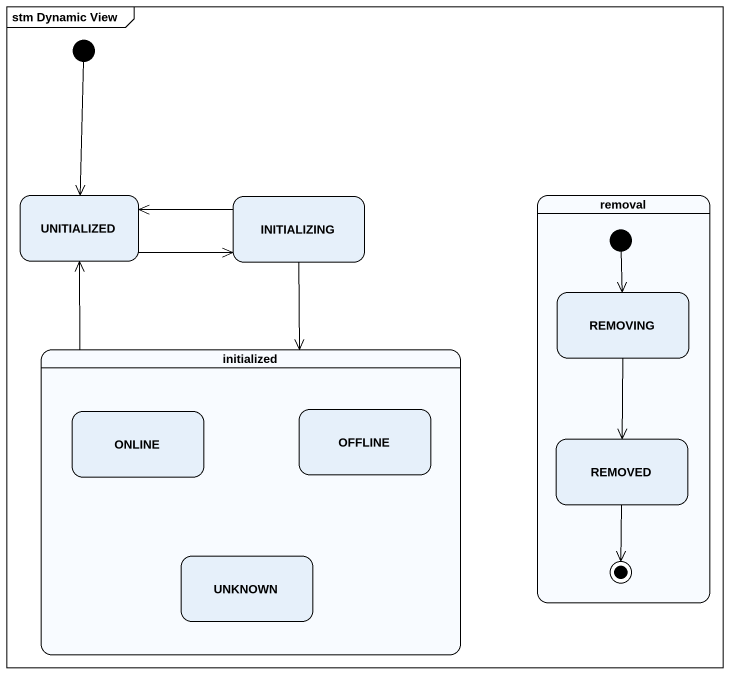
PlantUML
@startuml
mainframe stm Dynamic View
hide empty description
state UNITIALIZED
state removal {
  state REMOVING
  state REMOVED
  [*] --> REMOVING
  REMOVED --> [*]
}
state INITIALIZING
state initialized {
  state ONLINE
  state OFFLINE
  state UNKNOWN
}
[*] --> UNITIALIZED
UNITIALIZED -right-> INITIALIZING
INITIALIZING -left-> UNITIALIZED
INITIALIZING --> initialized
REMOVING --> REMOVED
initialized -up-> UNITIALIZED
@enduml
